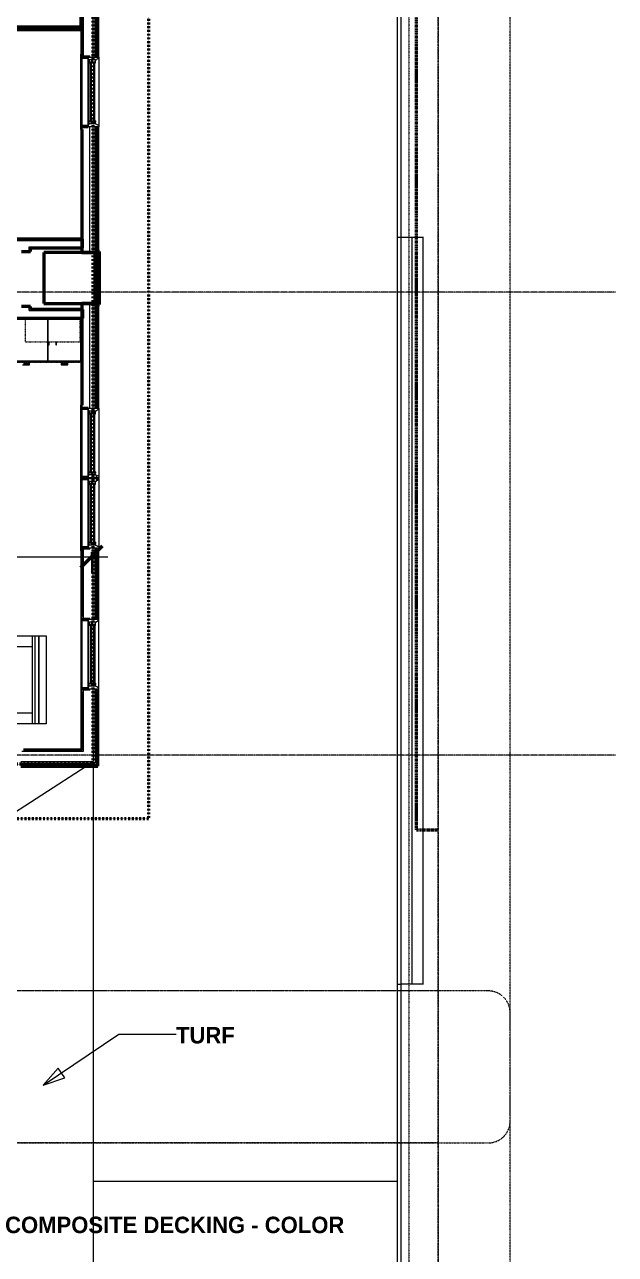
# Model space of a CAD drawing. Header units: inches. Extents: x -4266 to -1814, y 9706 to 12441.
# Drawn here: x -2137 to -1814, y 11009 to 11681 of the extents above; entities that cross this region are included whole.
import ezdxf

# ---------------------------------------------------------------- set-up
doc = ezdxf.new("R2010")
doc.units = ezdxf.units.IN
doc.header["$MEASUREMENT"] = 0
for name, pattern in [('Aligning Line 1_8_', [0.25, 0.125, -0.125]), ('Dash', [0.25, 0.125, -0.125]), ('Dash 1_16_', [0.125, 0.0625, -0.0625]), ('Dash Dot 3_16_', [0.3125, 0.1875, -0.0625, 0, -0.0625]), ('Double Dash 3_8_', [1, 0.375, -0.125, 0.125, -0.125, 0.125, -0.125]), ('Grid Line 1_2_', [0.875, 0.5, -0.125, 0.125, -0.125])]:
    doc.linetypes.add(name, pattern=pattern)
for name, color, linetype, lineweight in [('A-ANNO-DIMS', 211, 'Continuous', 9), ('A-ANNO-DIMS-96', 211, 'Continuous', 9), ('A-ANNO-SYMB-1', 150, 'Dash Dot 3_16_', 9), ('A-FLOR-2', 10, 'Continuous', 13), ('A-GENM-3', 250, 'Continuous', 50), ('A-GLAZ-1', 7, 'Continuous', 9), ('A-GLAZ-2', 50, 'Continuous', 20), ('A-WALL', 113, 'Continuous', 13), ('A-WALL-3', 250, 'Continuous', 50), ('A-WALL-4', 10, 'Continuous', 13), ('C-PROP-LINE', 91, 'Double Dash 3_8_', 50), ('C-PROP-LINE-2', 91, 'Dash 1_16_', 50), ('G-ANNO-SYMB', 111, 'Aligning Line 1_8_', 9), ('G-ANNO-SYMB-1', 147, 'Aligning Line 1_8_', 9), ('G-ANNO-TEXT', 231, 'Continuous', 9), ('I-FURN', 30, 'Continuous', 9), ('I-FURN-1', 7, 'Continuous', 9), ('I-WALL-3', 2, 'Continuous', 50), ('Q-CASE-2', 7, 'Continuous', 9), ('Q-CASE-4', 7, 'Dash', 9), ('Q-CASE-HDLN-1', 7, 'Dash', 9), ('S-FNDN-2', 10, 'Continuous', 13), ('S-GRID-1', 1, 'Grid Line 1_2_', 9)]:
    doc.layers.add(name, color=color, linetype=linetype, lineweight=lineweight)
doc.styles.add('Century Gothic', font='ufonts.com_century-gothic.ttf', dxfattribs={"height": 9})
doc.styles.add('Century Gothic_B', font='GOTHICB.TTF', dxfattribs={"height": 9})
doc.dimstyles.new('OD__1_16__Tol__', dxfattribs={"dimscale": 12, "dimtxt": 9.397514, "dimasz": 1, "dimexe": 0.75, "dimexo": 0.5, "dimgap": 0.125, "dimtad": 1, "dimdec": 4, "dimrnd": 0.0625, "dimzin": 3, "dimdsep": 46, "dimlunit": 4, "dimtxsty": 'Century Gothic', "dimblk1": 'OBLIQUE', "dimblk2": 'OBLIQUE', "dimsah": 1, "dimcen": 0.09, "dimdle": 0.75, "dimazin": 0, "dimtfac": 1, "dimtdec": 4, "dimtix": 1, "dimtmove": 0, "dimatfit": 3, "dimfxl": 1, "dimtvp": 1, "dimtfill": 1, "dimfrac": 2, "dimtolj": 1, "dimtzin": 0, "dimarcsym": 2})

# ---------------------------------------------------------------- blocks, each defined once
blk = doc.blocks.new('DIMBLOCK31-FLOOR PLAN - 1ST FLOOR')
at = {"layer": 'A-ANNO-DIMS-96', "lineweight": 50}
for p, q in [((-2513.12, 11390.62), (-2507.12, 11396.62)), ((-2100.32, 11390.62), (-2094.32, 11396.62)), ((-2513.12, 11390.62), (-2519.12, 11384.62)), ((-2100.32, 11390.62), (-2106.32, 11384.62))]:
    blk.add_line(p, q, dxfattribs=at)
at = {"layer": 'A-ANNO-DIMS-96'}
for p, q in [((-2513.12, 11393.11), (-2513.12, 11381.62)), ((-2513.12, 11390.62), (-2513.12, 11393.11)), ((-2513.12, 11390.62), (-2091.32, 11390.62)), ((-2100.32, 11393.11), (-2100.32, 11381.62)), ((-2100.32, 11390.62), (-2100.32, 11393.11))]:
    blk.add_line(p, q, dxfattribs=at)
at = {"layer": 'A-ANNO-DIMS-96', "color": 0, "char_height": 9, "attachment_point": 1, "line_spacing_factor": 0.984502, "style": 'Century Gothic', "bg_fill": 3, "box_fill_scale": 1.25, "bg_fill_color": 256, "bg_fill_true_color": 13158600, "bg_fill_transparency": 0}
for s, insert, width in [('34\' - 4 13/16"', (-2344.46, 11403.66), 90.5741), ('412.8', (-2322.46, 11385.89), 37.7691)]:
    blk.add_mtext(s, dxfattribs=dict(at, insert=insert, width=width))
blk = doc.blocks.new('_Oblique')
at = {"color": 0, "linetype": 'ByBlock', "lineweight": -2}
blk.add_line((-0.5, -0.5), (0.5, 0.5), dxfattribs=at)

msp = doc.modelspace()

# ---------------------------------------------------------------- linework, layer by layer
at = {"layer": 'A-ANNO-SYMB-1'}
for p, q in [((-1871.64479, 11082.38095), (-1871.64479, 12269.42614)), ((-1910.95638, 9718.24032), (-1910.95638, 12268.04045)), ((-1883.64479, 11153.42614), (-4015.08301, 11153.42614)), ((-1871.64479, 9851.38186), (-1871.64479, 11141.42614)), ((-4015.08301, 11070.38095), (-1883.64479, 11070.38095))]:
    msp.add_line(p, q, dxfattribs=at)
for centre, start, end in [((-1883.64479, 11141.42614), 0, 90), ((-1883.64479, 11082.38095), 270, 0)]:
    msp.add_arc(centre, 12, start, end, dxfattribs=at)
at = {"layer": 'A-FLOR-2'}
for p, q in [((-1933.32374, 12087.1897), (-1933.32374, 11278.7894)), ((-2215.52374, 11203.33069), (-2103.17352, 11276.2894)), ((-2099.32374, 11276.2894), (-2099.32374, 11049.3894)), ((-1933.32374, 11278.7894), (-1933.32374, 11049.3894)), ((-1933.32374, 11049.3894), (-2099.32374, 11049.3894)), ((-2099.32374, 11049.3894), (-2099.32374, 10822.4894)), ((-1933.32374, 11049.3894), (-1933.32374, 10819.9894))]:
    msp.add_line(p, q, dxfattribs=at)
at = {"layer": 'A-GENM-3'}
for p, q in [((-2096.82374, 11556.7894), (-2126.26124, 11556.7894)), ((-2126.26124, 11556.7894), (-2126.26124, 11528.9144)), ((-2097.82374, 11553.55502), (-2097.82374, 11556.3519)), ((-2097.82374, 11556.3519), (-2096.82374, 11556.3519)), ((-2095.82374, 11557.3519), (-2096.82374, 11557.3519)), ((-2096.82374, 11557.3519), (-2096.82374, 11556.7894)), ((-2095.82374, 11556.7894), (-2096.82374, 11556.7894)), ((-2096.82374, 11556.7894), (-2096.82374, 11528.9144)), ((-2096.82374, 11556.7894), (-2095.82374, 11556.7894)), ((-2096.82374, 11556.3519), (-2096.82374, 11556.7894)), ((-2095.82374, 11556.7894), (-2095.82374, 11557.3519)), ((-2095.82374, 11528.9144), (-2095.82374, 11556.7894)), ((-2096.82374, 11553.55502), (-2097.82374, 11553.55502)), ((-2097.82374, 11550.07065), (-2097.82374, 11553.05502)), ((-2097.82374, 11553.05502), (-2096.82374, 11553.05502)), ((-2096.82374, 11550.07065), (-2097.82374, 11550.07065)), ((-2097.82374, 11546.58627), (-2097.82374, 11549.57065)), ((-2097.82374, 11549.57065), (-2096.82374, 11549.57065)), ((-2096.82374, 11553.05502), (-2096.82374, 11553.55502)), ((-2096.82374, 11549.57065), (-2096.82374, 11550.07065)), ((-2096.82374, 11546.58627), (-2097.82374, 11546.58627)), ((-2097.82374, 11543.1019), (-2097.82374, 11546.08627)), ((-2097.82374, 11546.08627), (-2096.82374, 11546.08627)), ((-2096.82374, 11543.1019), (-2097.82374, 11543.1019)), ((-2096.82374, 11546.08627), (-2096.82374, 11546.58627)), ((-2096.82374, 11542.6019), (-2096.82374, 11543.1019)), ((-2097.82374, 11539.61752), (-2097.82374, 11542.6019)), ((-2097.82374, 11542.6019), (-2096.82374, 11542.6019)), ((-2096.82374, 11539.61752), (-2097.82374, 11539.61752)), ((-2097.82374, 11536.13315), (-2097.82374, 11539.11752)), ((-2097.82374, 11539.11752), (-2096.82374, 11539.11752)), ((-2096.82374, 11536.13315), (-2097.82374, 11536.13315)), ((-2096.82374, 11539.11752), (-2096.82374, 11539.61752)), ((-2096.82374, 11535.63315), (-2096.82374, 11536.13315)), ((-2097.82374, 11532.64877), (-2097.82374, 11535.63315)), ((-2097.82374, 11535.63315), (-2096.82374, 11535.63315)), ((-2096.82374, 11532.64877), (-2097.82374, 11532.64877)), ((-2097.82374, 11529.3519), (-2097.82374, 11532.14877)), ((-2097.82374, 11532.14877), (-2096.82374, 11532.14877)), ((-2096.82374, 11529.3519), (-2097.82374, 11529.3519)), ((-2096.82374, 11532.14877), (-2096.82374, 11532.64877)), ((-2096.82374, 11528.9144), (-2096.82374, 11529.3519)), ((-2126.26124, 11528.9144), (-2096.82374, 11528.9144)), ((-2096.82374, 11528.9144), (-2095.82374, 11528.9144)), ((-2095.82374, 11528.9144), (-2096.82374, 11528.9144)), ((-2096.82374, 11528.9144), (-2096.82374, 11528.3519)), ((-2096.82374, 11528.3519), (-2095.82374, 11528.3519)), ((-2095.82374, 11528.3519), (-2095.82374, 11528.9144))]:
    msp.add_line(p, q, dxfattribs=at)
at = {"layer": 'A-GLAZ-1'}
for p, q in [((-2106.07374, 11665.16361), (-2105.44874, 11665.16361)), ((-2106.07374, 11624.01518), (-2106.07374, 11665.16361)), ((-2105.44874, 11665.16361), (-2105.44874, 11624.01518)), ((-2105.44874, 11662.91361), (-2106.07374, 11662.91361)), ((-2105.44874, 11663.53861), (-2102.07374, 11663.53861)), ((-2105.44874, 11625.64018), (-2105.44874, 11663.53861)), ((-2102.07374, 11662.91361), (-2105.44874, 11662.91361)), ((-2102.07374, 11663.53861), (-2102.07374, 11625.64018)), ((-2100.94874, 11628.89018), (-2100.94874, 11660.28861)), ((-2100.82374, 11660.88236), (-2100.82374, 11660.28861)), ((-2100.44874, 11660.41361), (-2100.82374, 11660.41361)), ((-2100.82374, 11628.89018), (-2100.82374, 11660.28861)), ((-2100.44874, 11660.88236), (-2100.44874, 11660.28861)), ((-2100.44874, 11628.89018), (-2100.44874, 11660.28861)), ((-2100.32374, 11628.89018), (-2100.32374, 11660.28861)), ((-2099.01124, 11628.89018), (-2099.01124, 11660.28861)), ((-2098.88624, 11660.88236), (-2098.88624, 11660.28861)), ((-2098.51124, 11660.41361), (-2098.88624, 11660.41361)), ((-2098.88624, 11628.89018), (-2098.88624, 11660.28861)), ((-2098.51124, 11660.88236), (-2098.51124, 11660.28861)), ((-2098.51124, 11628.89018), (-2098.51124, 11660.28861)), ((-2098.38624, 11628.89018), (-2098.38624, 11660.28861)), ((-2105.44874, 11626.26518), (-2106.07374, 11626.26518)), ((-2105.44874, 11624.01518), (-2106.07374, 11624.01518)), ((-2102.07374, 11626.26518), (-2105.44874, 11626.26518)), ((-2102.07374, 11625.64018), (-2105.44874, 11625.64018)), ((-2100.82374, 11628.29643), (-2100.82374, 11628.89018)), ((-2100.44874, 11628.76518), (-2100.82374, 11628.76518)), ((-2100.44874, 11628.29643), (-2100.44874, 11628.89018)), ((-2098.88624, 11628.29643), (-2098.88624, 11628.89018)), ((-2098.51124, 11628.76518), (-2098.88624, 11628.76518)), ((-2098.51124, 11628.29643), (-2098.51124, 11628.89018)), ((-2106.07374, 11473.35111), (-2105.44874, 11473.35111)), ((-2106.07374, 11432.20268), (-2106.07374, 11473.35111)), ((-2105.44874, 11471.10111), (-2106.07374, 11471.10111)), ((-2105.44874, 11473.35111), (-2105.44874, 11432.20268)), ((-2105.44874, 11471.72611), (-2102.07374, 11471.72611)), ((-2105.44874, 11433.82768), (-2105.44874, 11471.72611)), ((-2102.07374, 11471.10111), (-2105.44874, 11471.10111)), ((-2102.07374, 11471.72611), (-2102.07374, 11433.82768)), ((-2100.82374, 11469.06986), (-2100.82374, 11468.47611)), ((-2100.44874, 11469.06986), (-2100.44874, 11468.47611)), ((-2098.88624, 11469.06986), (-2098.88624, 11468.47611)), ((-2098.51124, 11469.06986), (-2098.51124, 11468.47611)), ((-2100.94874, 11437.07768), (-2100.94874, 11468.47611)), ((-2100.44874, 11468.60111), (-2100.82374, 11468.60111)), ((-2100.82374, 11437.07768), (-2100.82374, 11468.47611)), ((-2100.44874, 11437.07768), (-2100.44874, 11468.47611)), ((-2100.32374, 11437.07768), (-2100.32374, 11468.47611)), ((-2099.01124, 11437.07768), (-2099.01124, 11468.47611)), ((-2098.51124, 11468.60111), (-2098.88624, 11468.60111)), ((-2098.88624, 11437.07768), (-2098.88624, 11468.47611)), ((-2098.51124, 11437.07768), (-2098.51124, 11468.47611)), ((-2098.38624, 11437.07768), (-2098.38624, 11468.47611)), ((-2100.82374, 11436.48393), (-2100.82374, 11437.07768)), ((-2100.44874, 11436.95268), (-2100.82374, 11436.95268)), ((-2100.44874, 11436.48393), (-2100.44874, 11437.07768)), ((-2098.88624, 11436.48393), (-2098.88624, 11437.07768)), ((-2098.51124, 11436.95268), (-2098.88624, 11436.95268)), ((-2098.51124, 11436.48393), (-2098.51124, 11437.07768)), ((-2106.07374, 11434.95111), (-2105.44874, 11434.95111)), ((-2105.44874, 11434.45268), (-2106.07374, 11434.45268)), ((-2105.44874, 11432.70111), (-2106.07374, 11432.70111)), ((-2105.44874, 11432.20268), (-2106.07374, 11432.20268)), ((-2102.07374, 11434.45268), (-2105.44874, 11434.45268)), ((-2102.07374, 11433.82768), (-2105.44874, 11433.82768)), ((-2105.44874, 11433.32611), (-2102.07374, 11433.32611)), ((-2102.07374, 11432.70111), (-2105.44874, 11432.70111)), ((-2100.82374, 11430.66986), (-2100.82374, 11430.07611)), ((-2100.44874, 11430.20111), (-2100.82374, 11430.20111)), ((-2100.44874, 11430.66986), (-2100.44874, 11430.07611)), ((-2098.88624, 11430.66986), (-2098.88624, 11430.07611)), ((-2098.51124, 11430.20111), (-2098.88624, 11430.20111)), ((-2098.51124, 11430.66986), (-2098.51124, 11430.07611)), ((-2105.44874, 11357.96361), (-2106.07374, 11357.96361)), ((-2106.07374, 11357.96361), (-2106.07374, 11316.81518)), ((-2105.44874, 11355.71361), (-2106.07374, 11355.71361)), ((-2105.44874, 11316.81518), (-2105.44874, 11357.96361)), ((-2102.07374, 11356.33861), (-2105.44874, 11356.33861)), ((-2105.44874, 11356.33861), (-2105.44874, 11318.44018)), ((-2102.07374, 11355.71361), (-2105.44874, 11355.71361)), ((-2102.07374, 11318.44018), (-2102.07374, 11356.33861)), ((-2100.94874, 11353.08861), (-2100.94874, 11321.69018)), ((-2100.82374, 11353.68236), (-2100.82374, 11353.08861)), ((-2100.44874, 11353.21361), (-2100.82374, 11353.21361)), ((-2100.82374, 11353.08861), (-2100.82374, 11321.69018)), ((-2100.44874, 11353.68236), (-2100.44874, 11353.08861)), ((-2100.44874, 11353.08861), (-2100.44874, 11321.69018)), ((-2100.32374, 11353.08861), (-2100.32374, 11321.69018)), ((-2099.01124, 11353.08861), (-2099.01124, 11321.69018)), ((-2098.88624, 11353.68236), (-2098.88624, 11353.08861)), ((-2098.51124, 11353.21361), (-2098.88624, 11353.21361)), ((-2098.88624, 11353.08861), (-2098.88624, 11321.69018)), ((-2098.51124, 11353.68236), (-2098.51124, 11353.08861)), ((-2098.51124, 11353.08861), (-2098.51124, 11321.69018)), ((-2098.38624, 11353.08861), (-2098.38624, 11321.69018)), ((-2100.82374, 11321.09643), (-2100.82374, 11321.69018)), ((-2100.44874, 11321.56518), (-2100.82374, 11321.56518)), ((-2100.44874, 11321.09643), (-2100.44874, 11321.69018)), ((-2098.88624, 11321.09643), (-2098.88624, 11321.69018)), ((-2098.51124, 11321.56518), (-2098.88624, 11321.56518)), ((-2098.51124, 11321.09643), (-2098.51124, 11321.69018)), ((-2105.44874, 11319.06518), (-2106.07374, 11319.06518)), ((-2106.07374, 11316.81518), (-2105.44874, 11316.81518)), ((-2102.07374, 11319.06518), (-2105.44874, 11319.06518)), ((-2105.44874, 11318.44018), (-2102.07374, 11318.44018))]:
    msp.add_line(p, q, dxfattribs=at)
at = {"layer": 'A-GLAZ-2'}
for p, q in [((-2097.57374, 11663.60111), (-2097.57374, 11665.10111)), ((-2102.07374, 11663.60111), (-2096.19874, 11663.60111)), ((-2102.07374, 11625.57768), (-2102.07374, 11663.60111)), ((-2101.79358, 11662.25736), (-2102.07374, 11662.59125)), ((-2101.79358, 11662.25736), (-2101.57374, 11662.25736)), ((-2101.57374, 11662.25736), (-2101.57374, 11660.44486)), ((-2098.26124, 11662.00736), (-2101.57374, 11662.00736)), ((-2101.57374, 11660.44486), (-2100.94874, 11660.28861)), ((-2100.32374, 11660.88236), (-2100.94874, 11660.88236)), ((-2100.94874, 11660.28861), (-2100.94874, 11660.88236)), ((-2100.32374, 11661.16361), (-2099.97999, 11661.16361)), ((-2100.32374, 11660.29174), (-2100.32374, 11661.16361)), ((-2099.97999, 11660.44486), (-2100.32374, 11660.29174)), ((-2100.19874, 11662.00736), (-2100.19874, 11661.16361)), ((-2099.97999, 11660.44486), (-2099.97999, 11661.16361)), ((-2099.63624, 11662.00736), (-2099.63624, 11660.44486)), ((-2099.63624, 11660.44486), (-2099.01124, 11660.28861)), ((-2098.38624, 11660.88236), (-2099.01124, 11660.88236)), ((-2099.01124, 11660.28861), (-2099.01124, 11660.88236)), ((-2098.38624, 11661.16361), (-2098.04249, 11661.16361)), ((-2098.38624, 11660.29174), (-2098.38624, 11661.16361)), ((-2098.04249, 11660.44486), (-2098.38624, 11660.29174)), ((-2098.26124, 11662.00736), (-2098.26124, 11661.16361)), ((-2097.82374, 11661.72611), (-2098.26124, 11661.72611)), ((-2098.04249, 11660.44486), (-2098.04249, 11661.16361)), ((-2097.01124, 11662.51393), (-2097.82374, 11662.19486)), ((-2097.82374, 11662.19486), (-2097.82374, 11661.72611)), ((-2097.01124, 11662.78861), (-2097.01124, 11662.51393)), ((-2096.19874, 11662.78861), (-2097.01124, 11662.78861)), ((-2096.19874, 11663.60111), (-2096.19874, 11625.57768)), ((-2101.79358, 11626.92143), (-2102.07374, 11626.58755)), ((-2096.19874, 11625.57768), (-2102.07374, 11625.57768)), ((-2101.79358, 11626.92143), (-2101.57374, 11626.92143)), ((-2101.57374, 11628.73393), (-2100.94874, 11628.89018)), ((-2101.57374, 11626.92143), (-2101.57374, 11628.73393)), ((-2098.26124, 11627.17143), (-2101.57374, 11627.17143)), ((-2100.94874, 11628.89018), (-2100.94874, 11628.29643)), ((-2100.32374, 11628.29643), (-2100.94874, 11628.29643)), ((-2099.97999, 11628.73393), (-2100.32374, 11628.88705)), ((-2100.32374, 11628.88705), (-2100.32374, 11628.01518)), ((-2100.32374, 11628.01518), (-2099.97999, 11628.01518)), ((-2100.19874, 11627.17143), (-2100.19874, 11628.01518)), ((-2099.97999, 11628.73393), (-2099.97999, 11628.01518)), ((-2099.63624, 11628.73393), (-2099.01124, 11628.89018)), ((-2099.63624, 11627.17143), (-2099.63624, 11628.73393)), ((-2099.01124, 11628.89018), (-2099.01124, 11628.29643)), ((-2098.38624, 11628.29643), (-2099.01124, 11628.29643)), ((-2098.04249, 11628.73393), (-2098.38624, 11628.88705)), ((-2098.38624, 11628.88705), (-2098.38624, 11628.01518)), ((-2098.38624, 11628.01518), (-2098.04249, 11628.01518)), ((-2098.26124, 11627.17143), (-2098.26124, 11628.01518)), ((-2097.82374, 11627.45268), (-2098.26124, 11627.45268)), ((-2098.04249, 11628.73393), (-2098.04249, 11628.01518)), ((-2097.82374, 11626.98393), (-2097.82374, 11627.45268)), ((-2097.01124, 11626.66486), (-2097.82374, 11626.98393)), ((-2097.57374, 11625.57768), (-2097.57374, 11624.07768)), ((-2097.01124, 11626.39018), (-2097.01124, 11626.66486)), ((-2096.19874, 11626.39018), (-2097.01124, 11626.39018)), ((-2102.07374, 11471.78861), (-2096.19874, 11471.78861)), ((-2102.07374, 11433.76518), (-2102.07374, 11471.78861)), ((-2101.79358, 11470.44486), (-2102.07374, 11470.77875)), ((-2101.79358, 11470.44486), (-2101.57374, 11470.44486)), ((-2101.57374, 11470.44486), (-2101.57374, 11468.63236)), ((-2098.26124, 11470.19486), (-2101.57374, 11470.19486)), ((-2100.32374, 11469.06986), (-2100.94874, 11469.06986)), ((-2100.94874, 11468.47611), (-2100.94874, 11469.06986)), ((-2100.32374, 11469.35111), (-2099.97999, 11469.35111)), ((-2100.32374, 11468.47924), (-2100.32374, 11469.35111)), ((-2100.19874, 11470.19486), (-2100.19874, 11469.35111)), ((-2099.97999, 11468.63236), (-2099.97999, 11469.35111)), ((-2099.63624, 11470.19486), (-2099.63624, 11468.63236)), ((-2098.38624, 11469.06986), (-2099.01124, 11469.06986)), ((-2099.01124, 11468.47611), (-2099.01124, 11469.06986)), ((-2098.38624, 11469.35111), (-2098.04249, 11469.35111)), ((-2098.38624, 11468.47924), (-2098.38624, 11469.35111)), ((-2098.26124, 11470.19486), (-2098.26124, 11469.35111)), ((-2097.82374, 11469.91361), (-2098.26124, 11469.91361)), ((-2098.04249, 11468.63236), (-2098.04249, 11469.35111)), ((-2097.01124, 11470.70143), (-2097.82374, 11470.38236)), ((-2097.82374, 11470.38236), (-2097.82374, 11469.91361)), ((-2097.57374, 11471.78861), (-2097.57374, 11473.28861)), ((-2097.01124, 11470.97611), (-2097.01124, 11470.70143)), ((-2096.19874, 11470.97611), (-2097.01124, 11470.97611)), ((-2096.19874, 11471.78861), (-2096.19874, 11433.76518)), ((-2101.57374, 11468.63236), (-2100.94874, 11468.47611)), ((-2099.97999, 11468.63236), (-2100.32374, 11468.47924)), ((-2099.63624, 11468.63236), (-2099.01124, 11468.47611)), ((-2098.04249, 11468.63236), (-2098.38624, 11468.47924)), ((-2101.57374, 11436.92143), (-2100.94874, 11437.07768)), ((-2101.57374, 11435.10893), (-2101.57374, 11436.92143)), ((-2098.26124, 11435.35893), (-2101.57374, 11435.35893)), ((-2100.94874, 11437.07768), (-2100.94874, 11436.48393)), ((-2100.32374, 11436.48393), (-2100.94874, 11436.48393)), ((-2099.97999, 11436.92143), (-2100.32374, 11437.07455)), ((-2100.32374, 11437.07455), (-2100.32374, 11436.20268)), ((-2100.32374, 11436.20268), (-2099.97999, 11436.20268)), ((-2100.19874, 11435.35893), (-2100.19874, 11436.20268)), ((-2099.97999, 11436.92143), (-2099.97999, 11436.20268)), ((-2099.63624, 11436.92143), (-2099.01124, 11437.07768)), ((-2099.63624, 11435.35893), (-2099.63624, 11436.92143)), ((-2099.01124, 11437.07768), (-2099.01124, 11436.48393)), ((-2098.38624, 11436.48393), (-2099.01124, 11436.48393)), ((-2098.04249, 11436.92143), (-2098.38624, 11437.07455)), ((-2098.38624, 11437.07455), (-2098.38624, 11436.20268)), ((-2098.38624, 11436.20268), (-2098.04249, 11436.20268)), ((-2098.26124, 11435.35893), (-2098.26124, 11436.20268)), ((-2097.82374, 11435.64018), (-2098.26124, 11435.64018)), ((-2098.04249, 11436.92143), (-2098.04249, 11436.20268)), ((-2097.82374, 11435.17143), (-2097.82374, 11435.64018)), ((-2101.79358, 11435.10893), (-2102.07374, 11434.77505)), ((-2096.19874, 11433.76518), (-2102.07374, 11433.76518)), ((-2102.07374, 11433.38861), (-2096.19874, 11433.38861)), ((-2101.79358, 11432.04486), (-2102.07374, 11432.37875)), ((-2101.79358, 11435.10893), (-2101.57374, 11435.10893)), ((-2101.79358, 11432.04486), (-2101.57374, 11432.04486)), ((-2101.57374, 11432.04486), (-2101.57374, 11430.23236)), ((-2098.26124, 11431.79486), (-2101.57374, 11431.79486)), ((-2101.57374, 11430.23236), (-2100.94874, 11430.07611)), ((-2100.32374, 11430.66986), (-2100.94874, 11430.66986)), ((-2100.94874, 11430.07611), (-2100.94874, 11430.66986)), ((-2100.32374, 11430.95111), (-2099.97999, 11430.95111)), ((-2100.32374, 11430.07924), (-2100.32374, 11430.95111)), ((-2099.97999, 11430.23236), (-2100.32374, 11430.07924)), ((-2100.19874, 11431.79486), (-2100.19874, 11430.95111)), ((-2099.97999, 11430.23236), (-2099.97999, 11430.95111)), ((-2099.63624, 11431.79486), (-2099.63624, 11430.23236)), ((-2099.63624, 11430.23236), (-2099.01124, 11430.07611)), ((-2098.38624, 11430.66986), (-2099.01124, 11430.66986)), ((-2099.01124, 11430.07611), (-2099.01124, 11430.66986)), ((-2098.38624, 11430.95111), (-2098.04249, 11430.95111)), ((-2098.38624, 11430.07924), (-2098.38624, 11430.95111)), ((-2098.04249, 11430.23236), (-2098.38624, 11430.07924)), ((-2098.26124, 11431.79486), (-2098.26124, 11430.95111)), ((-2097.82374, 11431.51361), (-2098.26124, 11431.51361)), ((-2098.04249, 11430.23236), (-2098.04249, 11430.95111)), ((-2097.01124, 11434.85236), (-2097.82374, 11435.17143)), ((-2097.01124, 11432.30143), (-2097.82374, 11431.98236)), ((-2097.82374, 11431.98236), (-2097.82374, 11431.51361)), ((-2097.57374, 11433.38861), (-2097.57374, 11434.88861)), ((-2097.57374, 11433.76518), (-2097.57374, 11432.26518)), ((-2097.01124, 11434.57768), (-2097.01124, 11434.85236)), ((-2096.19874, 11434.57768), (-2097.01124, 11434.57768)), ((-2097.01124, 11432.57611), (-2097.01124, 11432.30143)), ((-2096.19874, 11432.57611), (-2097.01124, 11432.57611)), ((-2096.19874, 11356.40111), (-2102.07374, 11356.40111)), ((-2102.07374, 11356.40111), (-2102.07374, 11318.37768)), ((-2101.79358, 11355.05736), (-2102.07374, 11355.39125)), ((-2101.79358, 11355.05736), (-2101.57374, 11355.05736)), ((-2101.57374, 11355.05736), (-2101.57374, 11353.24486)), ((-2098.26124, 11354.80736), (-2101.57374, 11354.80736)), ((-2100.19874, 11354.80736), (-2100.19874, 11353.96361)), ((-2099.63624, 11354.80736), (-2099.63624, 11353.24486)), ((-2098.26124, 11354.80736), (-2098.26124, 11353.96361)), ((-2097.01124, 11355.31393), (-2097.82374, 11354.99486)), ((-2097.82374, 11354.99486), (-2097.82374, 11354.52611)), ((-2097.57374, 11356.40111), (-2097.57374, 11357.90111)), ((-2097.01124, 11355.58861), (-2097.01124, 11355.31393)), ((-2096.19874, 11355.58861), (-2097.01124, 11355.58861)), ((-2096.19874, 11318.37768), (-2096.19874, 11356.40111)), ((-2101.57374, 11353.24486), (-2100.94874, 11353.08861)), ((-2100.32374, 11353.68236), (-2100.94874, 11353.68236)), ((-2100.94874, 11353.08861), (-2100.94874, 11353.68236)), ((-2100.32374, 11353.96361), (-2099.97999, 11353.96361)), ((-2100.32374, 11353.09174), (-2100.32374, 11353.96361)), ((-2099.97999, 11353.24486), (-2100.32374, 11353.09174)), ((-2099.97999, 11353.24486), (-2099.97999, 11353.96361)), ((-2099.63624, 11353.24486), (-2099.01124, 11353.08861)), ((-2098.38624, 11353.68236), (-2099.01124, 11353.68236)), ((-2099.01124, 11353.08861), (-2099.01124, 11353.68236)), ((-2098.38624, 11353.96361), (-2098.04249, 11353.96361)), ((-2098.38624, 11353.09174), (-2098.38624, 11353.96361)), ((-2098.04249, 11353.24486), (-2098.38624, 11353.09174)), ((-2097.82374, 11354.52611), (-2098.26124, 11354.52611)), ((-2098.04249, 11353.24486), (-2098.04249, 11353.96361)), ((-2101.57374, 11321.53393), (-2100.94874, 11321.69018)), ((-2101.57374, 11319.72143), (-2101.57374, 11321.53393)), ((-2100.94874, 11321.69018), (-2100.94874, 11321.09643)), ((-2100.32374, 11321.09643), (-2100.94874, 11321.09643)), ((-2099.97999, 11321.53393), (-2100.32374, 11321.68705)), ((-2100.32374, 11321.68705), (-2100.32374, 11320.81518)), ((-2099.97999, 11321.53393), (-2099.97999, 11320.81518)), ((-2099.63624, 11321.53393), (-2099.01124, 11321.69018)), ((-2099.63624, 11319.97143), (-2099.63624, 11321.53393)), ((-2099.01124, 11321.69018), (-2099.01124, 11321.09643)), ((-2098.38624, 11321.09643), (-2099.01124, 11321.09643)), ((-2098.04249, 11321.53393), (-2098.38624, 11321.68705)), ((-2098.38624, 11321.68705), (-2098.38624, 11320.81518)), ((-2098.04249, 11321.53393), (-2098.04249, 11320.81518)), ((-2101.79358, 11319.72143), (-2102.07374, 11319.38755)), ((-2102.07374, 11318.37768), (-2096.19874, 11318.37768)), ((-2101.79358, 11319.72143), (-2101.57374, 11319.72143)), ((-2098.26124, 11319.97143), (-2101.57374, 11319.97143)), ((-2100.32374, 11320.81518), (-2099.97999, 11320.81518)), ((-2100.19874, 11319.97143), (-2100.19874, 11320.81518)), ((-2098.38624, 11320.81518), (-2098.04249, 11320.81518)), ((-2098.26124, 11319.97143), (-2098.26124, 11320.81518)), ((-2097.82374, 11320.25268), (-2098.26124, 11320.25268)), ((-2097.82374, 11319.78393), (-2097.82374, 11320.25268)), ((-2097.01124, 11319.46486), (-2097.82374, 11319.78393)), ((-2097.57374, 11318.37768), (-2097.57374, 11316.87768)), ((-2097.01124, 11319.19018), (-2097.01124, 11319.46486)), ((-2096.19874, 11319.19018), (-2097.01124, 11319.19018))]:
    msp.add_line(p, q, dxfattribs=at)
at = {"layer": 'A-WALL'}
for p, q in [((-2105.82374, 11680.4894), (-2437.56246, 11680.4894)), ((-2105.82374, 11679.9894), (-2437.35535, 11679.9894)), ((-2105.82374, 11679.3644), (-2436.38936, 11679.3644))]:
    msp.add_line(p, q, dxfattribs=at)
at = {"layer": 'A-WALL-3'}
for p, q in [((-2105.44874, 11700.81518), (-2105.44874, 11665.16361)), ((-2096.82374, 11663.60111), (-2096.82374, 11702.37768)), ((-2105.44874, 11663.60111), (-2102.07374, 11663.60111)), ((-2102.07374, 11625.57768), (-2105.44874, 11625.57768)), ((-2105.44874, 11624.01518), (-2105.44874, 11556.7894)), ((-2096.82374, 11471.78861), (-2096.82374, 11625.57768)), ((-2105.1503, 11564.09947), (-2143.27374, 11564.09947)), ((-2105.1503, 11559.34947), (-2105.1503, 11564.09947)), ((-2138.37374, 11557.34947), (-2133.62374, 11557.34947)), ((-2133.62374, 11559.34947), (-2105.1503, 11559.34947)), ((-2133.62374, 11557.34947), (-2133.62374, 11559.34947)), ((-2105.44874, 11556.7894), (-2098.32374, 11556.7894)), ((-2098.32374, 11556.7894), (-2098.32374, 11528.9144)), ((-2133.62374, 11527.34947), (-2138.37374, 11527.34947)), ((-2133.62374, 11525.69947), (-2133.62374, 11527.34947)), ((-2105.02936, 11525.69947), (-2133.62374, 11525.69947)), ((-2098.32374, 11528.9144), (-2105.44874, 11528.9144)), ((-2105.44874, 11528.9144), (-2105.44874, 11473.35111)), ((-2105.02936, 11520.94947), (-2105.02936, 11525.69947)), ((-2173.57217, 11520.94947), (-2105.02936, 11520.94947)), ((-2105.44874, 11471.78861), (-2102.07374, 11471.78861)), ((-2102.07374, 11433.76518), (-2105.44874, 11433.76518)), ((-2105.44874, 11433.38861), (-2102.07374, 11433.38861)), ((-2096.82374, 11433.38861), (-2096.82374, 11433.76518)), ((-2105.44874, 11356.40111), (-2102.07374, 11356.40111)), ((-2102.07374, 11318.37768), (-2105.44874, 11318.37768)), ((-2105.44874, 11316.81518), (-2105.44874, 11284.9144)), ((-2096.82374, 11284.9144), (-2096.82374, 11318.37768)), ((-2105.44874, 11284.9144), (-2137.34952, 11284.9144)), ((-2096.82374, 11277.0394), (-2096.82374, 11284.9144)), ((-2138.91202, 11276.2894), (-2096.82374, 11276.2894)), ((-2096.82374, 11276.2894), (-2096.82374, 11277.0394))]:
    msp.add_line(p, q, dxfattribs=at)
at = {"layer": 'A-WALL-4'}
for p, q in [((-2104.82374, 11701.75268), (-2104.82374, 11664.22611)), ((-2099.32374, 11663.60111), (-2099.32374, 11702.37768)), ((-2098.32374, 11663.60111), (-2098.32374, 11702.37768)), ((-2097.57374, 11663.60111), (-2097.57374, 11702.37768)), ((-2104.82374, 11664.22611), (-2101.13624, 11664.22611)), ((-2101.13624, 11663.60111), (-2101.13624, 11664.22611)), ((-2101.13624, 11556.7894), (-2101.13624, 11625.57768)), ((-2099.32374, 11556.7894), (-2099.32374, 11625.57768)), ((-2098.32374, 11556.7894), (-2098.32374, 11625.57768)), ((-2097.57374, 11471.78861), (-2097.57374, 11625.57768)), ((-2145.02374, 11563.47447), (-2105.1503, 11563.47447)), ((-2134.24874, 11559.97447), (-2105.1503, 11559.97447)), ((-2134.24874, 11559.34947), (-2134.24874, 11559.97447)), ((-2134.24874, 11557.34947), (-2134.24874, 11559.34947)), ((-2134.24874, 11525.69947), (-2134.24874, 11527.34947)), ((-2134.24874, 11525.07447), (-2134.24874, 11525.69947)), ((-2134.24874, 11525.07447), (-2105.02936, 11525.07447)), ((-2101.13624, 11471.78861), (-2101.13624, 11528.9144)), ((-2099.32374, 11471.78861), (-2099.32374, 11528.9144)), ((-2098.32374, 11471.78861), (-2098.32374, 11528.9144)), ((-2276.88812, 11521.57447), (-2105.02936, 11521.57447)), ((-2101.13624, 11433.38861), (-2101.13624, 11433.76518)), ((-2099.32374, 11433.38861), (-2099.32374, 11433.76518)), ((-2098.32374, 11433.38861), (-2098.32374, 11433.76518)), ((-2097.57374, 11433.38861), (-2097.57374, 11433.76518)), ((-2104.82374, 11357.02611), (-2101.13624, 11357.02611)), ((-2101.13624, 11356.40111), (-2101.13624, 11357.02611)), ((-2104.82374, 11317.75268), (-2104.82374, 11284.9144)), ((-2101.13624, 11317.75268), (-2104.82374, 11317.75268)), ((-2101.13624, 11317.75268), (-2101.13624, 11318.37768)), ((-2099.32374, 11284.9144), (-2099.32374, 11318.37768)), ((-2098.32374, 11284.9144), (-2098.32374, 11318.37768)), ((-2097.57374, 11284.9144), (-2097.57374, 11318.37768)), ((-2104.82374, 11284.2894), (-2138.28702, 11284.2894)), ((-2104.82374, 11284.9144), (-2104.82374, 11284.2894)), ((-2099.32374, 11284.9144), (-2099.32374, 11284.2894)), ((-2099.32374, 11284.2894), (-2099.32374, 11278.7894)), ((-2098.32374, 11284.9144), (-2098.32374, 11278.7894)), ((-2097.57374, 11284.9144), (-2097.57374, 11277.7894)), ((-2138.91202, 11278.7894), (-2099.32374, 11278.7894)), ((-2138.91202, 11277.7894), (-2098.32374, 11277.7894)), ((-2138.91202, 11277.0394), (-2097.57374, 11277.0394)), ((-2098.32374, 11278.7894), (-2098.32374, 11277.7894)), ((-2097.57374, 11277.7894), (-2097.57374, 11277.0394))]:
    msp.add_line(p, q, dxfattribs=at)
at = {"layer": 'C-PROP-LINE'}
for q in [(-1922.72374, 12124.5894), (-1910.89642, 11241.3894)]:
    msp.add_line((-1922.72374, 11241.3894), q, dxfattribs=at)
at = {"layer": 'C-PROP-LINE-2'}
for p, q in [((-2068.92374, 11247.3894), (-2068.92374, 12118.5894)), ((-2099.26202, 11277.2894), (-3402.04874, 11277.2894)), ((-2068.92374, 11247.3894), (-3400.04874, 11247.3894))]:
    msp.add_line(p, q, dxfattribs=at)
at = {"layer": 'G-ANNO-SYMB'}
for p, q in [((-1910.89642, 11153.42614), (-4027.08301, 11153.42614)), ((-1910.89642, 11070.38095), (-4027.08301, 11070.38095))]:
    msp.add_line(p, q, dxfattribs=at)
at = {"layer": 'G-ANNO-SYMB-1'}
for p, q in [((-1926.94838, 12280.05907), (-1926.94838, 9756.52836)), ((-1910.95638, 12280.10057), (-1910.95638, 9706.24032))]:
    msp.add_line(p, q, dxfattribs=at)
at = {"layer": 'G-ANNO-TEXT'}
for p, q in [((-2126.56787, 11101.88829), (-2085.34952, 11129.75422)), ((-2085.34952, 11129.75422), (-2054.10217, 11129.71699)), ((-2118.42741, 11111.27295), (-2126.56787, 11101.88829)), ((-2114.8257, 11105.94541), (-2118.42741, 11111.27295)), ((-2126.56787, 11101.88829), (-2114.8257, 11105.94541))]:
    msp.add_line(p, q, dxfattribs=at)
at = {"layer": 'I-FURN'}
for p, q in [((-2159.92374, 11347.3644), (-2132.42374, 11347.3644)), ((-2132.42374, 11341.3644), (-2159.92374, 11341.3644)), ((-2132.42374, 11347.3644), (-2128.92374, 11347.3644)), ((-2132.42374, 11299.3644), (-2132.42374, 11347.3644)), ((-2130.92374, 11299.3644), (-2130.92374, 11347.3644)), ((-2128.92374, 11299.3644), (-2128.92374, 11347.3644)), ((-2128.92374, 11347.3644), (-2128.92374, 11299.3644)), ((-2159.92374, 11305.3644), (-2132.42374, 11305.3644)), ((-2132.42374, 11299.3644), (-2159.92374, 11299.3644)), ((-2128.92374, 11299.3644), (-2132.42374, 11299.3644))]:
    msp.add_line(p, q, dxfattribs=at)
at = {"layer": 'I-FURN-1'}
for p, q in [((-2128.92374, 11347.3644), (-2124.92374, 11347.3644)), ((-2124.92374, 11347.3644), (-2124.92374, 11299.3644)), ((-2124.92374, 11299.3644), (-2128.92374, 11299.3644))]:
    msp.add_line(p, q, dxfattribs=at)
at = {"layer": 'I-WALL-3'}
for p, q in [((-2105.82374, 11678.7394), (-2105.82374, 11687.2394)), ((-2437.01436, 11678.7394), (-2105.82374, 11678.7394))]:
    msp.add_line(p, q, dxfattribs=at)
at = {"layer": 'Q-CASE-2'}
for p, q in [((-2124.01312, 11520.94947), (-2124.01312, 11497.69947)), ((-2124.01312, 11497.69947), (-2124.01312, 11520.94947)), ((-2106.01312, 11497.69947), (-2106.01312, 11520.94947)), ((-2123.76312, 11507.94947), (-2123.27467, 11507.94947)), ((-2123.76312, 11507.94947), (-2123.76312, 11506.45021)), ((-2123.76312, 11506.45021), (-2123.27467, 11506.45021)), ((-2123.27467, 11506.45021), (-2123.27467, 11507.94947)), ((-2119.76312, 11507.94947), (-2119.27467, 11507.94947)), ((-2119.76312, 11507.94947), (-2119.76312, 11506.45021)), ((-2119.76312, 11506.45021), (-2119.27467, 11506.45021)), ((-2119.27467, 11506.45021), (-2119.27467, 11507.94947)), ((-2148.01312, 11497.69947), (-2124.01312, 11497.69947)), ((-2124.01312, 11496.94947), (-2148.01312, 11496.94947)), ((-2134.63749, 11495.94884), (-2137.38874, 11495.94884)), ((-2134.63749, 11496.94947), (-2134.13812, 11496.94947)), ((-2134.63749, 11496.94947), (-2134.63749, 11495.94884)), ((-2134.13812, 11495.44947), (-2134.13812, 11496.94947)), ((-2124.01312, 11496.94947), (-2124.01312, 11497.69947)), ((-2124.01312, 11497.69947), (-2106.01312, 11497.69947)), ((-2124.01312, 11497.69947), (-2124.01312, 11496.94947)), ((-2106.01312, 11496.94947), (-2124.01312, 11496.94947)), ((-2116.88812, 11496.94947), (-2116.88812, 11495.44947)), ((-2116.38874, 11496.94947), (-2116.88812, 11496.94947)), ((-2116.38874, 11495.94884), (-2116.38874, 11496.94947)), ((-2113.63749, 11495.94884), (-2116.38874, 11495.94884)), ((-2113.63749, 11496.94947), (-2113.13812, 11496.94947)), ((-2113.63749, 11496.94947), (-2113.63749, 11495.94884)), ((-2113.13812, 11495.44947), (-2113.13812, 11496.94947)), ((-2106.01312, 11497.69947), (-2106.01312, 11496.94947)), ((-2137.88812, 11495.44947), (-2134.13812, 11495.44947)), ((-2116.88812, 11495.44947), (-2113.13812, 11495.44947))]:
    msp.add_line(p, q, dxfattribs=at)
at = {"layer": 'Q-CASE-4'}
for p, q in [((-2106.51312, 11520.94947), (-2136.51312, 11520.94947)), ((-2136.51312, 11520.94947), (-2136.51312, 11507.94947)), ((-2106.51312, 11507.94947), (-2106.51312, 11520.94947)), ((-2136.51312, 11507.94947), (-2106.51312, 11507.94947))]:
    msp.add_line(p, q, dxfattribs=at)
at = {"layer": 'Q-CASE-HDLN-1'}
msp.add_line((-2173.01312, 11496.99454), (-2105.44874, 11496.99454), dxfattribs=at)
at = {"layer": 'S-FNDN-2'}
for p, q in [((-1931.32374, 11853.1894), (-1931.32374, 11565.1894)), ((-1933.32374, 11565.1894), (-1931.32374, 11565.1894)), ((-1931.32374, 11565.1894), (-1931.32374, 11157.1894)), ((-1931.32374, 11565.1894), (-1925.38235, 11565.1894)), ((-1925.38235, 11565.1894), (-1919.41235, 11565.1894)), ((-1925.38235, 11565.1894), (-1925.38235, 11157.1894)), ((-1919.41235, 11565.1894), (-1919.02498, 11565.1894)), ((-1919.41235, 11565.1894), (-1919.41235, 11157.1894)), ((-1933.32374, 11157.1894), (-1931.32374, 11157.1894)), ((-1931.32374, 11157.1894), (-1931.32374, 10869.1894)), ((-1925.38235, 11157.1894), (-1931.32374, 11157.1894)), ((-1919.41235, 11157.1894), (-1925.38235, 11157.1894)), ((-1919.02498, 11157.1894), (-1919.41235, 11157.1894))]:
    msp.add_line(p, q, dxfattribs=at)
at = {"layer": 'S-GRID-1'}
for p, q in [((-1814.20638, 11535.1894), (-4168.71446, 11535.1894)), ((-1814.20638, 11282.1894), (-4168.71446, 11282.1894))]:
    msp.add_line(p, q, dxfattribs=at)

# ---------------------------------------------------------------- texts
at = {"layer": 'G-ANNO-TEXT', "char_height": 9, "attachment_point": 1, "style": 'Century Gothic_B'}
for s, insert, width in [('TURF', (-2054.10217, 11133.71935), 32.724), ('COMPOSITE DECKING - COLOR', (-2147.41155, 11030.09011), 230.583)]:
    msp.add_mtext(s, dxfattribs=dict(at, insert=insert, width=width))

# ---------------------------------------------------------------- dimensions: what is measured, and where the dimension line sits
at = {"layer": 'A-ANNO-DIMS'}
dim = msp.add_linear_dim(base=(-2100.32374, 11390.62405), p1=(-2513.12374, 11399.10933), p2=(-2100.32374, 11399.10933), dimstyle='OD__1_16__Tol__', override={"dimpost": '<>\\X', "dimfxl": 412.8}, dxfattribs=at)
dim.commit()
dim.dimension.update_dxf_attribs({"geometry": 'DIMBLOCK31-FLOOR PLAN - 1ST FLOOR', "text_midpoint": (-2306.72374, 11390.62405)})

# ---------------------------------------------------------------- next in the draw order: linework, layer by layer
at = {"layer": 'A-GLAZ-1'}
for p, q in [((-2106.07374, 11393.80268), (-2106.07374, 11434.95111)), ((-2105.44874, 11434.95111), (-2105.44874, 11393.80268)), ((-2105.44874, 11395.42768), (-2105.44874, 11433.32611)), ((-2102.07374, 11433.32611), (-2102.07374, 11395.42768)), ((-2100.94874, 11398.67768), (-2100.94874, 11430.07611)), ((-2100.82374, 11398.67768), (-2100.82374, 11430.07611)), ((-2100.44874, 11398.67768), (-2100.44874, 11430.07611)), ((-2100.32374, 11398.67768), (-2100.32374, 11430.07611)), ((-2099.01124, 11398.67768), (-2099.01124, 11430.07611)), ((-2098.88624, 11398.67768), (-2098.88624, 11430.07611)), ((-2098.51124, 11398.67768), (-2098.51124, 11430.07611)), ((-2098.38624, 11398.67768), (-2098.38624, 11430.07611)), ((-2105.44874, 11396.05268), (-2106.07374, 11396.05268)), ((-2102.07374, 11396.05268), (-2105.44874, 11396.05268)), ((-2102.07374, 11395.42768), (-2105.44874, 11395.42768)), ((-2100.82374, 11398.08393), (-2100.82374, 11398.67768)), ((-2100.44874, 11398.55268), (-2100.82374, 11398.55268)), ((-2100.44874, 11398.08393), (-2100.44874, 11398.67768)), ((-2098.88624, 11398.08393), (-2098.88624, 11398.67768)), ((-2098.51124, 11398.55268), (-2098.88624, 11398.55268)), ((-2098.51124, 11398.08393), (-2098.51124, 11398.67768)), ((-2105.44874, 11393.80268), (-2106.07374, 11393.80268))]:
    msp.add_line(p, q, dxfattribs=at)
at = {"layer": 'A-GLAZ-2'}
for p, q in [((-2102.07374, 11395.36518), (-2102.07374, 11433.38861)), ((-2096.19874, 11433.38861), (-2096.19874, 11395.36518)), ((-2101.79358, 11396.70893), (-2102.07374, 11396.37505)), ((-2096.19874, 11395.36518), (-2102.07374, 11395.36518)), ((-2101.79358, 11396.70893), (-2101.57374, 11396.70893)), ((-2101.57374, 11398.52143), (-2100.94874, 11398.67768)), ((-2101.57374, 11396.70893), (-2101.57374, 11398.52143)), ((-2098.26124, 11396.95893), (-2101.57374, 11396.95893)), ((-2100.94874, 11398.67768), (-2100.94874, 11398.08393)), ((-2100.32374, 11398.08393), (-2100.94874, 11398.08393)), ((-2099.97999, 11398.52143), (-2100.32374, 11398.67455)), ((-2100.32374, 11398.67455), (-2100.32374, 11397.80268)), ((-2100.32374, 11397.80268), (-2099.97999, 11397.80268)), ((-2100.19874, 11396.95893), (-2100.19874, 11397.80268)), ((-2099.97999, 11398.52143), (-2099.97999, 11397.80268)), ((-2099.63624, 11398.52143), (-2099.01124, 11398.67768)), ((-2099.63624, 11396.95893), (-2099.63624, 11398.52143)), ((-2099.01124, 11398.67768), (-2099.01124, 11398.08393)), ((-2098.38624, 11398.08393), (-2099.01124, 11398.08393)), ((-2098.04249, 11398.52143), (-2098.38624, 11398.67455)), ((-2098.38624, 11398.67455), (-2098.38624, 11397.80268)), ((-2098.38624, 11397.80268), (-2098.04249, 11397.80268)), ((-2098.26124, 11396.95893), (-2098.26124, 11397.80268)), ((-2097.82374, 11397.24018), (-2098.26124, 11397.24018)), ((-2098.04249, 11398.52143), (-2098.04249, 11397.80268)), ((-2097.82374, 11396.77143), (-2097.82374, 11397.24018)), ((-2097.01124, 11396.45236), (-2097.82374, 11396.77143)), ((-2097.57374, 11395.36518), (-2097.57374, 11393.86518)), ((-2097.01124, 11396.17768), (-2097.01124, 11396.45236)), ((-2096.19874, 11396.17768), (-2097.01124, 11396.17768))]:
    msp.add_line(p, q, dxfattribs=at)
at = {"layer": 'A-WALL-3'}
for p, q in [((-2102.07374, 11395.36518), (-2105.44874, 11395.36518)), ((-2096.82374, 11356.40111), (-2096.82374, 11395.36518)), ((-2105.44874, 11393.80268), (-2105.44874, 11357.96361))]:
    msp.add_line(p, q, dxfattribs=at)
at = {"layer": 'A-WALL-4'}
for p, q in [((-2101.13624, 11394.74018), (-2101.13624, 11395.36518)), ((-2099.32374, 11356.40111), (-2099.32374, 11395.36518)), ((-2098.32374, 11356.40111), (-2098.32374, 11395.36518)), ((-2097.57374, 11356.40111), (-2097.57374, 11395.36518)), ((-2104.82374, 11394.74018), (-2104.82374, 11357.02611)), ((-2101.13624, 11394.74018), (-2104.82374, 11394.74018))]:
    msp.add_line(p, q, dxfattribs=at)
at = {"layer": 'C-PROP-LINE-2'}
msp.add_line((-2099.26202, 11277.2894), (-2099.26202, 12088.5894), dxfattribs=at)

doc.saveas('drawing.dxf')
